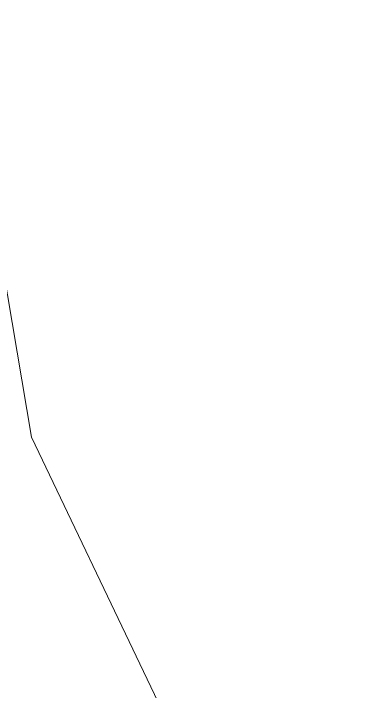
# Model space of a CAD drawing. Header units: metres. Extents: x 679304 to 680626, y 2747329 to 2750056.
# Drawn here: x 679492.786 to 679493.602, y 2747426.107 to 2747427.622 of the extents above; entities that cross this region are included whole.
import ezdxf

# ---------------------------------------------------------------- set-up
doc = ezdxf.new("R2010")
doc.units = ezdxf.units.M
doc.layers.add('02-L-projecció 2', color=251, linetype='Continuous', lineweight=5, true_color=0x636363)

# ---------------------------------------------------------------- blocks, each defined once
blk = doc.blocks.new('Font')
at = {"layer": '02-L-projecció 2'}
for points in [[(2.601567843463271, -8.49010597076267), (4.401579393539577, -8.490105972625315)], [(4.401579393539577, -8.490105972625315), (8.445286790374666, -9.646585982758552)]]:
    blk.add_lwpolyline(points, dxfattribs=at)

msp = doc.modelspace()

# ---------------------------------------------------------------- block references
at = {"rotation": 115.557582896045}
msp.add_blockref('Font', (679487.0654881513, 2747419.041906541), dxfattribs=at)

doc.saveas('drawing.dxf')
